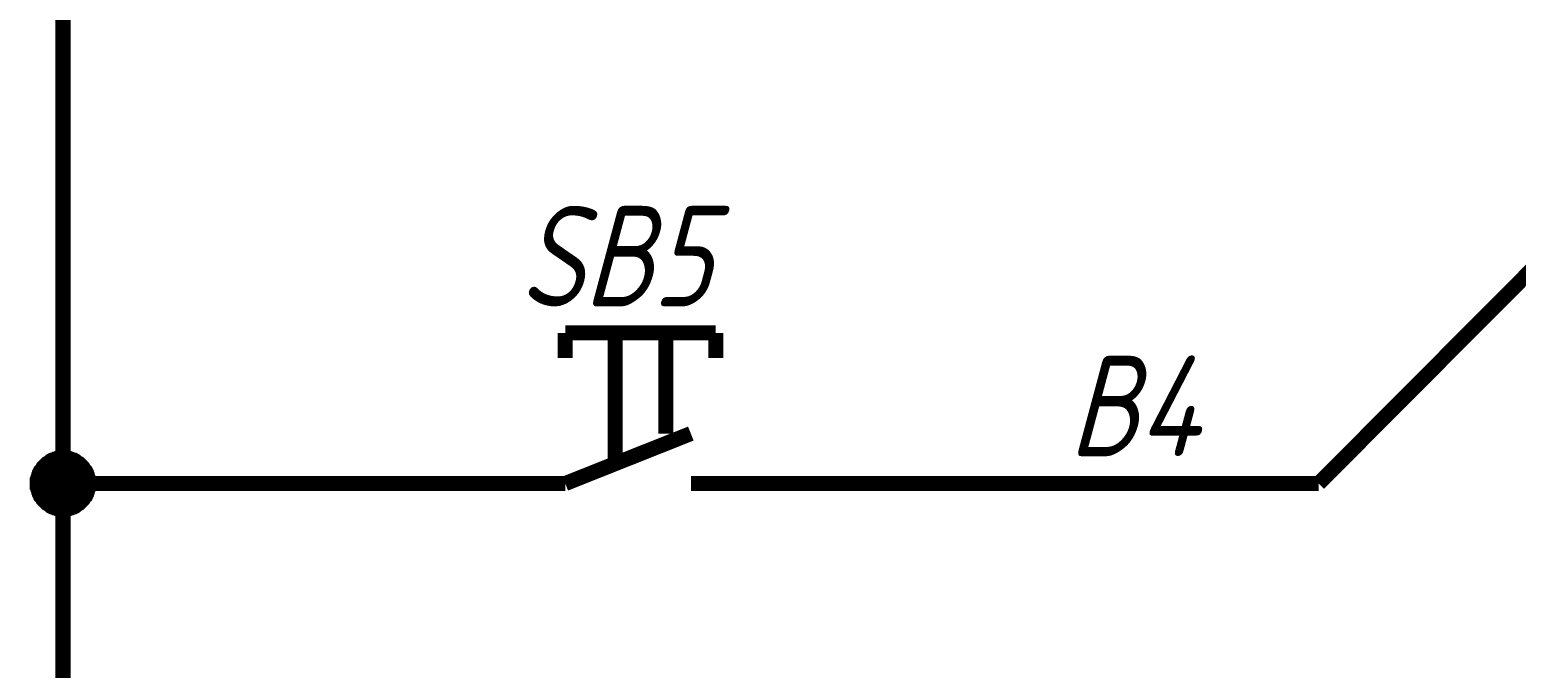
# Model space of a CAD drawing. Extents: x 196 to 1101, y 70 to 664.
# Drawn here: x 446.38 to 475.98, y 420 to 432.71 of the extents above; entities that cross this region are included whole.
import ezdxf

# ---------------------------------------------------------------- set-up
doc = ezdxf.new("R2010")
doc.units = 0
doc.header["$MEASUREMENT"] = 0
doc.layers.add('Sheet', color=255, linetype='CONTINUOUS')
doc.styles.add('GOST type A0', font='', dxfattribs={"oblique": 15, "height": 3.5})
doc.styles.get('GOST type A0').set_extended_font_data('GOST type A')

msp = doc.modelspace()

# ---------------------------------------------------------------- linework, layer by layer
at = {"layer": 'Sheet', "const_width": 0.3}
for points in [[(452.046, 476.18), (447.046, 476.18), (447.046, 461.175), (447.046, 453.672), (447.046, 443.669), (447.046, 433.681), (447.046, 423.677), (447.046, 413.673), (447.046, 401.169), (454.546, 401.169), (454.546, 401.169)], [(472.046, 423.677), (477.03, 428.679)], [(457.046, 426.675), (460.043, 426.675)], [(457.046, 426.675), (457.046, 426.178)], [(458.039, 424.174), (458.039, 426.675)], [(459.049, 424.671), (459.049, 426.675)], [(460.043, 426.675), (460.043, 426.178)], [(457.046, 423.677), (459.546, 424.671)], [(446.533, 423.677), (446.533, 423.708), (446.533, 423.724), (446.533, 423.755), (446.549, 423.786), (446.549, 423.801), (446.564, 423.832), (446.564, 423.848), (446.58, 423.879), (446.58, 423.894), (446.595, 423.926), (446.611, 423.941), (446.626, 423.957), (446.642, 423.988), (446.657, 424.003), (446.673, 424.019), (446.688, 424.034), (446.704, 424.05), (446.719, 424.065), (446.735, 424.081), (446.766, 424.096), (446.782, 424.112), (446.797, 424.127), (446.828, 424.143), (446.844, 424.143), (446.875, 424.159), (446.89, 424.159), (446.921, 424.174), (446.937, 424.174), (446.968, 424.19), (446.999, 424.19), (447.014, 424.19), (447.046, 424.19)], [(446.533, 423.677), (446.533, 423.708), (446.533, 423.724), (446.533, 423.755), (446.549, 423.786), (446.549, 423.801), (446.564, 423.832), (446.564, 423.848), (446.58, 423.879), (446.58, 423.894), (446.595, 423.926), (446.611, 423.941), (446.626, 423.957), (446.642, 423.988), (446.657, 424.003), (446.673, 424.019), (446.688, 424.034), (446.704, 424.05), (446.719, 424.065), (446.735, 424.081), (446.766, 424.096), (446.782, 424.112), (446.797, 424.127), (446.828, 424.143), (446.844, 424.143), (446.875, 424.159), (446.89, 424.159), (446.921, 424.174), (446.937, 424.174), (446.968, 424.19), (446.999, 424.19), (447.014, 424.19), (447.046, 424.19)], [(446.533, 423.677), (446.533, 423.708), (446.533, 423.724), (446.533, 423.755), (446.549, 423.786), (446.549, 423.801), (446.564, 423.832), (446.564, 423.848), (446.58, 423.879), (446.58, 423.894), (446.595, 423.926), (446.611, 423.941), (446.626, 423.957), (446.642, 423.988), (446.657, 424.003), (446.673, 424.019), (446.688, 424.034), (446.704, 424.05), (446.719, 424.065), (446.735, 424.081), (446.766, 424.096), (446.782, 424.112), (446.797, 424.127), (446.828, 424.143), (446.844, 424.143), (446.875, 424.159), (446.89, 424.159), (446.921, 424.174), (446.937, 424.174), (446.968, 424.19), (446.999, 424.19), (447.014, 424.19), (447.046, 424.19)], [(446.533, 423.677), (446.533, 423.708), (446.533, 423.724), (446.533, 423.755), (446.549, 423.786), (446.549, 423.801), (446.564, 423.832), (446.564, 423.848), (446.58, 423.879), (446.58, 423.894), (446.595, 423.926), (446.611, 423.941), (446.626, 423.957), (446.642, 423.988), (446.657, 424.003), (446.673, 424.019), (446.688, 424.034), (446.704, 424.05), (446.719, 424.065), (446.735, 424.081), (446.766, 424.096), (446.782, 424.112), (446.797, 424.127), (446.828, 424.143), (446.844, 424.143), (446.875, 424.159), (446.89, 424.159), (446.921, 424.174), (446.937, 424.174), (446.968, 424.19), (446.999, 424.19), (447.014, 424.19), (447.046, 424.19)], [(446.533, 423.677), (446.533, 423.708), (446.533, 423.724), (446.533, 423.755), (446.549, 423.786), (446.549, 423.801), (446.564, 423.832), (446.564, 423.848), (446.58, 423.879), (446.58, 423.894), (446.595, 423.926), (446.611, 423.941), (446.626, 423.957), (446.642, 423.988), (446.657, 424.003), (446.673, 424.019), (446.688, 424.034), (446.704, 424.05), (446.719, 424.065), (446.735, 424.081), (446.766, 424.096), (446.782, 424.112), (446.797, 424.127), (446.828, 424.143), (446.844, 424.143), (446.875, 424.159), (446.89, 424.159), (446.921, 424.174), (446.937, 424.174), (446.968, 424.19), (446.999, 424.19), (447.014, 424.19), (447.046, 424.19)], [(446.533, 423.677), (446.533, 423.708), (446.533, 423.724), (446.533, 423.755), (446.549, 423.786), (446.549, 423.801), (446.564, 423.832), (446.564, 423.848), (446.58, 423.879), (446.58, 423.894), (446.595, 423.926), (446.611, 423.941), (446.626, 423.957), (446.642, 423.988), (446.657, 424.003), (446.673, 424.019), (446.688, 424.034), (446.704, 424.05), (446.719, 424.065), (446.735, 424.081), (446.766, 424.096), (446.782, 424.112), (446.797, 424.127), (446.828, 424.143), (446.844, 424.143), (446.875, 424.159), (446.89, 424.159), (446.921, 424.174), (446.937, 424.174), (446.968, 424.19), (446.999, 424.19), (447.014, 424.19), (447.046, 424.19)], [(446.533, 423.677), (446.533, 423.708), (446.533, 423.724), (446.533, 423.755), (446.549, 423.786), (446.549, 423.801), (446.564, 423.832), (446.564, 423.848), (446.58, 423.879), (446.58, 423.894), (446.595, 423.926), (446.611, 423.941), (446.626, 423.957), (446.642, 423.988), (446.657, 424.003), (446.673, 424.019), (446.688, 424.034), (446.704, 424.05), (446.719, 424.065), (446.735, 424.081), (446.766, 424.096), (446.782, 424.112), (446.797, 424.127), (446.828, 424.143), (446.844, 424.143), (446.875, 424.159), (446.89, 424.159), (446.921, 424.174), (446.937, 424.174), (446.968, 424.19), (446.999, 424.19), (447.014, 424.19), (447.046, 424.19)], [(446.533, 423.677), (446.533, 423.708), (446.533, 423.724), (446.533, 423.755), (446.549, 423.786), (446.549, 423.801), (446.564, 423.832), (446.564, 423.848), (446.58, 423.879), (446.58, 423.894), (446.595, 423.926), (446.611, 423.941), (446.626, 423.957), (446.642, 423.988), (446.657, 424.003), (446.673, 424.019), (446.688, 424.034), (446.704, 424.05), (446.719, 424.065), (446.735, 424.081), (446.766, 424.096), (446.782, 424.112), (446.797, 424.127), (446.828, 424.143), (446.844, 424.143), (446.875, 424.159), (446.89, 424.159), (446.921, 424.174), (446.937, 424.174), (446.968, 424.19), (446.999, 424.19), (447.014, 424.19), (447.046, 424.19)], [(447.046, 424.19), (447.046, 424.19)], [(447.046, 424.19), (447.077, 424.19), (447.092, 424.19), (447.123, 424.19), (447.154, 424.174), (447.17, 424.174), (447.201, 424.159), (447.216, 424.159), (447.247, 424.143), (447.263, 424.143), (447.294, 424.127), (447.31, 424.112), (447.325, 424.096), (447.356, 424.081), (447.372, 424.065), (447.387, 424.05), (447.403, 424.034), (447.418, 424.019), (447.434, 424.003), (447.449, 423.988), (447.465, 423.957), (447.48, 423.941), (447.496, 423.926), (447.511, 423.894), (447.511, 423.879), (447.527, 423.848), (447.527, 423.832), (447.542, 423.801), (447.542, 423.786), (447.558, 423.755), (447.558, 423.724), (447.558, 423.708), (447.558, 423.677)], [(447.046, 424.19), (447.046, 424.19)], [(447.046, 424.19), (447.077, 424.19), (447.092, 424.19), (447.123, 424.19), (447.154, 424.174), (447.17, 424.174), (447.201, 424.159), (447.216, 424.159), (447.247, 424.143), (447.263, 424.143), (447.294, 424.127), (447.31, 424.112), (447.325, 424.096), (447.356, 424.081), (447.372, 424.065), (447.387, 424.05), (447.403, 424.034), (447.418, 424.019), (447.434, 424.003), (447.449, 423.988), (447.465, 423.957), (447.48, 423.941), (447.496, 423.926), (447.511, 423.894), (447.511, 423.879), (447.527, 423.848), (447.527, 423.832), (447.542, 423.801), (447.542, 423.786), (447.558, 423.755), (447.558, 423.724), (447.558, 423.708), (447.558, 423.677)], [(447.046, 424.19), (447.046, 424.19)], [(447.046, 424.19), (447.077, 424.19), (447.092, 424.19), (447.123, 424.19), (447.154, 424.174), (447.17, 424.174), (447.201, 424.159), (447.216, 424.159), (447.247, 424.143), (447.263, 424.143), (447.294, 424.127), (447.31, 424.112), (447.325, 424.096), (447.356, 424.081), (447.372, 424.065), (447.387, 424.05), (447.403, 424.034), (447.418, 424.019), (447.434, 424.003), (447.449, 423.988), (447.465, 423.957), (447.48, 423.941), (447.496, 423.926), (447.511, 423.894), (447.511, 423.879), (447.527, 423.848), (447.527, 423.832), (447.542, 423.801), (447.542, 423.786), (447.558, 423.755), (447.558, 423.724), (447.558, 423.708), (447.558, 423.677)], [(447.046, 424.19), (447.046, 424.19)], [(447.046, 424.19), (447.077, 424.19), (447.092, 424.19), (447.123, 424.19), (447.154, 424.174), (447.17, 424.174), (447.201, 424.159), (447.216, 424.159), (447.247, 424.143), (447.263, 424.143), (447.294, 424.127), (447.31, 424.112), (447.325, 424.096), (447.356, 424.081), (447.372, 424.065), (447.387, 424.05), (447.403, 424.034), (447.418, 424.019), (447.434, 424.003), (447.449, 423.988), (447.465, 423.957), (447.48, 423.941), (447.496, 423.926), (447.511, 423.894), (447.511, 423.879), (447.527, 423.848), (447.527, 423.832), (447.542, 423.801), (447.542, 423.786), (447.558, 423.755), (447.558, 423.724), (447.558, 423.708), (447.558, 423.677)], [(447.046, 424.19), (447.046, 424.19)], [(447.046, 424.19), (447.077, 424.19), (447.092, 424.19), (447.123, 424.19), (447.154, 424.174), (447.17, 424.174), (447.201, 424.159), (447.216, 424.159), (447.247, 424.143), (447.263, 424.143), (447.294, 424.127), (447.31, 424.112), (447.325, 424.096), (447.356, 424.081), (447.372, 424.065), (447.387, 424.05), (447.403, 424.034), (447.418, 424.019), (447.434, 424.003), (447.449, 423.988), (447.465, 423.957), (447.48, 423.941), (447.496, 423.926), (447.511, 423.894), (447.511, 423.879), (447.527, 423.848), (447.527, 423.832), (447.542, 423.801), (447.542, 423.786), (447.558, 423.755), (447.558, 423.724), (447.558, 423.708), (447.558, 423.677)], [(447.046, 424.19), (447.046, 424.19)], [(447.046, 424.19), (447.077, 424.19), (447.092, 424.19), (447.123, 424.19), (447.154, 424.174), (447.17, 424.174), (447.201, 424.159), (447.216, 424.159), (447.247, 424.143), (447.263, 424.143), (447.294, 424.127), (447.31, 424.112), (447.325, 424.096), (447.356, 424.081), (447.372, 424.065), (447.387, 424.05), (447.403, 424.034), (447.418, 424.019), (447.434, 424.003), (447.449, 423.988), (447.465, 423.957), (447.48, 423.941), (447.496, 423.926), (447.511, 423.894), (447.511, 423.879), (447.527, 423.848), (447.527, 423.832), (447.542, 423.801), (447.542, 423.786), (447.558, 423.755), (447.558, 423.724), (447.558, 423.708), (447.558, 423.677)], [(447.046, 424.19), (447.046, 424.19)], [(447.046, 424.19), (447.077, 424.19), (447.092, 424.19), (447.123, 424.19), (447.154, 424.174), (447.17, 424.174), (447.201, 424.159), (447.216, 424.159), (447.247, 424.143), (447.263, 424.143), (447.294, 424.127), (447.31, 424.112), (447.325, 424.096), (447.356, 424.081), (447.372, 424.065), (447.387, 424.05), (447.403, 424.034), (447.418, 424.019), (447.434, 424.003), (447.449, 423.988), (447.465, 423.957), (447.48, 423.941), (447.496, 423.926), (447.511, 423.894), (447.511, 423.879), (447.527, 423.848), (447.527, 423.832), (447.542, 423.801), (447.542, 423.786), (447.558, 423.755), (447.558, 423.724), (447.558, 423.708), (447.558, 423.677)], [(447.046, 424.19), (447.046, 424.19)], [(447.046, 424.19), (447.077, 424.19), (447.092, 424.19), (447.123, 424.19), (447.154, 424.174), (447.17, 424.174), (447.201, 424.159), (447.216, 424.159), (447.247, 424.143), (447.263, 424.143), (447.294, 424.127), (447.31, 424.112), (447.325, 424.096), (447.356, 424.081), (447.372, 424.065), (447.387, 424.05), (447.403, 424.034), (447.418, 424.019), (447.434, 424.003), (447.449, 423.988), (447.465, 423.957), (447.48, 423.941), (447.496, 423.926), (447.511, 423.894), (447.511, 423.879), (447.527, 423.848), (447.527, 423.832), (447.542, 423.801), (447.542, 423.786), (447.558, 423.755), (447.558, 423.724), (447.558, 423.708), (447.558, 423.677)], [(447.046, 423.164), (447.014, 423.164), (446.999, 423.164), (446.968, 423.164), (446.937, 423.18), (446.921, 423.18), (446.89, 423.195), (446.875, 423.195), (446.844, 423.211), (446.828, 423.211), (446.797, 423.227), (446.782, 423.242), (446.766, 423.258), (446.735, 423.273), (446.719, 423.289), (446.704, 423.304), (446.688, 423.32), (446.673, 423.335), (446.657, 423.351), (446.642, 423.366), (446.626, 423.397), (446.611, 423.413), (446.595, 423.428), (446.58, 423.46), (446.58, 423.475), (446.564, 423.506), (446.564, 423.522), (446.549, 423.553), (446.549, 423.568), (446.533, 423.599), (446.533, 423.63), (446.533, 423.646), (446.533, 423.677)], [(446.533, 423.677), (446.533, 423.677)], [(447.046, 423.164), (447.014, 423.164), (446.999, 423.164), (446.968, 423.164), (446.937, 423.18), (446.921, 423.18), (446.89, 423.195), (446.875, 423.195), (446.844, 423.211), (446.828, 423.211), (446.797, 423.227), (446.782, 423.242), (446.766, 423.258), (446.735, 423.273), (446.719, 423.289), (446.704, 423.304), (446.688, 423.32), (446.673, 423.335), (446.657, 423.351), (446.642, 423.366), (446.626, 423.397), (446.611, 423.413), (446.595, 423.428), (446.58, 423.46), (446.58, 423.475), (446.564, 423.506), (446.564, 423.522), (446.549, 423.553), (446.549, 423.568), (446.533, 423.599), (446.533, 423.63), (446.533, 423.646), (446.533, 423.677)], [(446.533, 423.677), (446.533, 423.677)], [(447.046, 423.164), (447.014, 423.164), (446.999, 423.164), (446.968, 423.164), (446.937, 423.18), (446.921, 423.18), (446.89, 423.195), (446.875, 423.195), (446.844, 423.211), (446.828, 423.211), (446.797, 423.227), (446.782, 423.242), (446.766, 423.258), (446.735, 423.273), (446.719, 423.289), (446.704, 423.304), (446.688, 423.32), (446.673, 423.335), (446.657, 423.351), (446.642, 423.366), (446.626, 423.397), (446.611, 423.413), (446.595, 423.428), (446.58, 423.46), (446.58, 423.475), (446.564, 423.506), (446.564, 423.522), (446.549, 423.553), (446.549, 423.568), (446.533, 423.599), (446.533, 423.63), (446.533, 423.646), (446.533, 423.677)], [(446.533, 423.677), (446.533, 423.677)], [(447.046, 423.164), (447.014, 423.164), (446.999, 423.164), (446.968, 423.164), (446.937, 423.18), (446.921, 423.18), (446.89, 423.195), (446.875, 423.195), (446.844, 423.211), (446.828, 423.211), (446.797, 423.227), (446.782, 423.242), (446.766, 423.258), (446.735, 423.273), (446.719, 423.289), (446.704, 423.304), (446.688, 423.32), (446.673, 423.335), (446.657, 423.351), (446.642, 423.366), (446.626, 423.397), (446.611, 423.413), (446.595, 423.428), (446.58, 423.46), (446.58, 423.475), (446.564, 423.506), (446.564, 423.522), (446.549, 423.553), (446.549, 423.568), (446.533, 423.599), (446.533, 423.63), (446.533, 423.646), (446.533, 423.677)], [(446.533, 423.677), (446.533, 423.677)], [(447.046, 423.164), (447.014, 423.164), (446.999, 423.164), (446.968, 423.164), (446.937, 423.18), (446.921, 423.18), (446.89, 423.195), (446.875, 423.195), (446.844, 423.211), (446.828, 423.211), (446.797, 423.227), (446.782, 423.242), (446.766, 423.258), (446.735, 423.273), (446.719, 423.289), (446.704, 423.304), (446.688, 423.32), (446.673, 423.335), (446.657, 423.351), (446.642, 423.366), (446.626, 423.397), (446.611, 423.413), (446.595, 423.428), (446.58, 423.46), (446.58, 423.475), (446.564, 423.506), (446.564, 423.522), (446.549, 423.553), (446.549, 423.568), (446.533, 423.599), (446.533, 423.63), (446.533, 423.646), (446.533, 423.677)], [(446.533, 423.677), (446.533, 423.677)], [(447.046, 423.164), (447.014, 423.164), (446.999, 423.164), (446.968, 423.164), (446.937, 423.18), (446.921, 423.18), (446.89, 423.195), (446.875, 423.195), (446.844, 423.211), (446.828, 423.211), (446.797, 423.227), (446.782, 423.242), (446.766, 423.258), (446.735, 423.273), (446.719, 423.289), (446.704, 423.304), (446.688, 423.32), (446.673, 423.335), (446.657, 423.351), (446.642, 423.366), (446.626, 423.397), (446.611, 423.413), (446.595, 423.428), (446.58, 423.46), (446.58, 423.475), (446.564, 423.506), (446.564, 423.522), (446.549, 423.553), (446.549, 423.568), (446.533, 423.599), (446.533, 423.63), (446.533, 423.646), (446.533, 423.677)], [(446.533, 423.677), (446.533, 423.677)], [(447.046, 423.164), (447.014, 423.164), (446.999, 423.164), (446.968, 423.164), (446.937, 423.18), (446.921, 423.18), (446.89, 423.195), (446.875, 423.195), (446.844, 423.211), (446.828, 423.211), (446.797, 423.227), (446.782, 423.242), (446.766, 423.258), (446.735, 423.273), (446.719, 423.289), (446.704, 423.304), (446.688, 423.32), (446.673, 423.335), (446.657, 423.351), (446.642, 423.366), (446.626, 423.397), (446.611, 423.413), (446.595, 423.428), (446.58, 423.46), (446.58, 423.475), (446.564, 423.506), (446.564, 423.522), (446.549, 423.553), (446.549, 423.568), (446.533, 423.599), (446.533, 423.63), (446.533, 423.646), (446.533, 423.677)], [(446.533, 423.677), (446.533, 423.677)], [(447.046, 423.164), (447.014, 423.164), (446.999, 423.164), (446.968, 423.164), (446.937, 423.18), (446.921, 423.18), (446.89, 423.195), (446.875, 423.195), (446.844, 423.211), (446.828, 423.211), (446.797, 423.227), (446.782, 423.242), (446.766, 423.258), (446.735, 423.273), (446.719, 423.289), (446.704, 423.304), (446.688, 423.32), (446.673, 423.335), (446.657, 423.351), (446.642, 423.366), (446.626, 423.397), (446.611, 423.413), (446.595, 423.428), (446.58, 423.46), (446.58, 423.475), (446.564, 423.506), (446.564, 423.522), (446.549, 423.553), (446.549, 423.568), (446.533, 423.599), (446.533, 423.63), (446.533, 423.646), (446.533, 423.677)], [(446.533, 423.677), (446.533, 423.677)], [(454.546, 423.677), (447.046, 423.677)], [(447.558, 423.677), (447.558, 423.646), (447.558, 423.63), (447.558, 423.599), (447.542, 423.568), (447.542, 423.553), (447.527, 423.522), (447.527, 423.506), (447.511, 423.475), (447.511, 423.46), (447.496, 423.428), (447.48, 423.413), (447.465, 423.397), (447.449, 423.366), (447.434, 423.351), (447.418, 423.335), (447.403, 423.32), (447.387, 423.304), (447.372, 423.289), (447.356, 423.273), (447.325, 423.258), (447.31, 423.242), (447.294, 423.227), (447.263, 423.211), (447.247, 423.211), (447.216, 423.195), (447.201, 423.195), (447.17, 423.18), (447.154, 423.18), (447.123, 423.164), (447.092, 423.164), (447.077, 423.164), (447.046, 423.164)], [(447.558, 423.677), (447.558, 423.646), (447.558, 423.63), (447.558, 423.599), (447.542, 423.568), (447.542, 423.553), (447.527, 423.522), (447.527, 423.506), (447.511, 423.475), (447.511, 423.46), (447.496, 423.428), (447.48, 423.413), (447.465, 423.397), (447.449, 423.366), (447.434, 423.351), (447.418, 423.335), (447.403, 423.32), (447.387, 423.304), (447.372, 423.289), (447.356, 423.273), (447.325, 423.258), (447.31, 423.242), (447.294, 423.227), (447.263, 423.211), (447.247, 423.211), (447.216, 423.195), (447.201, 423.195), (447.17, 423.18), (447.154, 423.18), (447.123, 423.164), (447.092, 423.164), (447.077, 423.164), (447.046, 423.164)], [(447.558, 423.677), (447.558, 423.646), (447.558, 423.63), (447.558, 423.599), (447.542, 423.568), (447.542, 423.553), (447.527, 423.522), (447.527, 423.506), (447.511, 423.475), (447.511, 423.46), (447.496, 423.428), (447.48, 423.413), (447.465, 423.397), (447.449, 423.366), (447.434, 423.351), (447.418, 423.335), (447.403, 423.32), (447.387, 423.304), (447.372, 423.289), (447.356, 423.273), (447.325, 423.258), (447.31, 423.242), (447.294, 423.227), (447.263, 423.211), (447.247, 423.211), (447.216, 423.195), (447.201, 423.195), (447.17, 423.18), (447.154, 423.18), (447.123, 423.164), (447.092, 423.164), (447.077, 423.164), (447.046, 423.164)], [(447.558, 423.677), (447.558, 423.646), (447.558, 423.63), (447.558, 423.599), (447.542, 423.568), (447.542, 423.553), (447.527, 423.522), (447.527, 423.506), (447.511, 423.475), (447.511, 423.46), (447.496, 423.428), (447.48, 423.413), (447.465, 423.397), (447.449, 423.366), (447.434, 423.351), (447.418, 423.335), (447.403, 423.32), (447.387, 423.304), (447.372, 423.289), (447.356, 423.273), (447.325, 423.258), (447.31, 423.242), (447.294, 423.227), (447.263, 423.211), (447.247, 423.211), (447.216, 423.195), (447.201, 423.195), (447.17, 423.18), (447.154, 423.18), (447.123, 423.164), (447.092, 423.164), (447.077, 423.164), (447.046, 423.164)], [(447.558, 423.677), (447.558, 423.646), (447.558, 423.63), (447.558, 423.599), (447.542, 423.568), (447.542, 423.553), (447.527, 423.522), (447.527, 423.506), (447.511, 423.475), (447.511, 423.46), (447.496, 423.428), (447.48, 423.413), (447.465, 423.397), (447.449, 423.366), (447.434, 423.351), (447.418, 423.335), (447.403, 423.32), (447.387, 423.304), (447.372, 423.289), (447.356, 423.273), (447.325, 423.258), (447.31, 423.242), (447.294, 423.227), (447.263, 423.211), (447.247, 423.211), (447.216, 423.195), (447.201, 423.195), (447.17, 423.18), (447.154, 423.18), (447.123, 423.164), (447.092, 423.164), (447.077, 423.164), (447.046, 423.164)], [(447.558, 423.677), (447.558, 423.646), (447.558, 423.63), (447.558, 423.599), (447.542, 423.568), (447.542, 423.553), (447.527, 423.522), (447.527, 423.506), (447.511, 423.475), (447.511, 423.46), (447.496, 423.428), (447.48, 423.413), (447.465, 423.397), (447.449, 423.366), (447.434, 423.351), (447.418, 423.335), (447.403, 423.32), (447.387, 423.304), (447.372, 423.289), (447.356, 423.273), (447.325, 423.258), (447.31, 423.242), (447.294, 423.227), (447.263, 423.211), (447.247, 423.211), (447.216, 423.195), (447.201, 423.195), (447.17, 423.18), (447.154, 423.18), (447.123, 423.164), (447.092, 423.164), (447.077, 423.164), (447.046, 423.164)], [(447.558, 423.677), (447.558, 423.646), (447.558, 423.63), (447.558, 423.599), (447.542, 423.568), (447.542, 423.553), (447.527, 423.522), (447.527, 423.506), (447.511, 423.475), (447.511, 423.46), (447.496, 423.428), (447.48, 423.413), (447.465, 423.397), (447.449, 423.366), (447.434, 423.351), (447.418, 423.335), (447.403, 423.32), (447.387, 423.304), (447.372, 423.289), (447.356, 423.273), (447.325, 423.258), (447.31, 423.242), (447.294, 423.227), (447.263, 423.211), (447.247, 423.211), (447.216, 423.195), (447.201, 423.195), (447.17, 423.18), (447.154, 423.18), (447.123, 423.164), (447.092, 423.164), (447.077, 423.164), (447.046, 423.164)], [(447.558, 423.677), (447.558, 423.646), (447.558, 423.63), (447.558, 423.599), (447.542, 423.568), (447.542, 423.553), (447.527, 423.522), (447.527, 423.506), (447.511, 423.475), (447.511, 423.46), (447.496, 423.428), (447.48, 423.413), (447.465, 423.397), (447.449, 423.366), (447.434, 423.351), (447.418, 423.335), (447.403, 423.32), (447.387, 423.304), (447.372, 423.289), (447.356, 423.273), (447.325, 423.258), (447.31, 423.242), (447.294, 423.227), (447.263, 423.211), (447.247, 423.211), (447.216, 423.195), (447.201, 423.195), (447.17, 423.18), (447.154, 423.18), (447.123, 423.164), (447.092, 423.164), (447.077, 423.164), (447.046, 423.164)], [(447.558, 423.677), (447.558, 423.677), (447.558, 423.677), (447.558, 423.677), (447.558, 423.677), (447.558, 423.677), (447.558, 423.677), (447.558, 423.677), (447.558, 423.677), (447.558, 423.677), (447.558, 423.677), (447.558, 423.677), (447.558, 423.677), (447.558, 423.677), (447.558, 423.677), (447.558, 423.677), (447.558, 423.677), (447.558, 423.677), (447.558, 423.677), (447.558, 423.677), (447.558, 423.677), (447.558, 423.677), (447.558, 423.677), (447.558, 423.677), (447.558, 423.677), (447.558, 423.677), (447.558, 423.677), (447.558, 423.677), (447.558, 423.677), (447.558, 423.677), (447.558, 423.677), (447.558, 423.677), (447.558, 423.677)], [(447.558, 423.677), (447.558, 423.677)], [(447.558, 423.677), (447.558, 423.677), (447.558, 423.677), (447.558, 423.677), (447.558, 423.677), (447.558, 423.677), (447.558, 423.677), (447.558, 423.677), (447.558, 423.677), (447.558, 423.677), (447.558, 423.677), (447.558, 423.677), (447.558, 423.677), (447.558, 423.677), (447.558, 423.677), (447.558, 423.677), (447.558, 423.677), (447.558, 423.677), (447.558, 423.677), (447.558, 423.677), (447.558, 423.677), (447.558, 423.677), (447.558, 423.677), (447.558, 423.677), (447.558, 423.677), (447.558, 423.677), (447.558, 423.677), (447.558, 423.677), (447.558, 423.677), (447.558, 423.677), (447.558, 423.677), (447.558, 423.677), (447.558, 423.677)], [(447.558, 423.677), (447.558, 423.677)], [(447.558, 423.677), (447.558, 423.677), (447.558, 423.677), (447.558, 423.677), (447.558, 423.677), (447.558, 423.677), (447.558, 423.677), (447.558, 423.677), (447.558, 423.677), (447.558, 423.677), (447.558, 423.677), (447.558, 423.677), (447.558, 423.677), (447.558, 423.677), (447.558, 423.677), (447.558, 423.677), (447.558, 423.677), (447.558, 423.677), (447.558, 423.677), (447.558, 423.677), (447.558, 423.677), (447.558, 423.677), (447.558, 423.677), (447.558, 423.677), (447.558, 423.677), (447.558, 423.677), (447.558, 423.677), (447.558, 423.677), (447.558, 423.677), (447.558, 423.677), (447.558, 423.677), (447.558, 423.677), (447.558, 423.677)], [(447.558, 423.677), (447.558, 423.677)], [(447.558, 423.677), (447.558, 423.677), (447.558, 423.677), (447.558, 423.677), (447.558, 423.677), (447.558, 423.677), (447.558, 423.677), (447.558, 423.677), (447.558, 423.677), (447.558, 423.677), (447.558, 423.677), (447.558, 423.677), (447.558, 423.677), (447.558, 423.677), (447.558, 423.677), (447.558, 423.677), (447.558, 423.677), (447.558, 423.677), (447.558, 423.677), (447.558, 423.677), (447.558, 423.677), (447.558, 423.677), (447.558, 423.677), (447.558, 423.677), (447.558, 423.677), (447.558, 423.677), (447.558, 423.677), (447.558, 423.677), (447.558, 423.677), (447.558, 423.677), (447.558, 423.677), (447.558, 423.677), (447.558, 423.677)], [(447.558, 423.677), (447.558, 423.677)], [(447.558, 423.677), (447.558, 423.677), (447.558, 423.677), (447.558, 423.677), (447.558, 423.677), (447.558, 423.677), (447.558, 423.677), (447.558, 423.677), (447.558, 423.677), (447.558, 423.677), (447.558, 423.677), (447.558, 423.677), (447.558, 423.677), (447.558, 423.677), (447.558, 423.677), (447.558, 423.677), (447.558, 423.677), (447.558, 423.677), (447.558, 423.677), (447.558, 423.677), (447.558, 423.677), (447.558, 423.677), (447.558, 423.677), (447.558, 423.677), (447.558, 423.677), (447.558, 423.677), (447.558, 423.677), (447.558, 423.677), (447.558, 423.677), (447.558, 423.677), (447.558, 423.677), (447.558, 423.677), (447.558, 423.677)], [(447.558, 423.677), (447.558, 423.677)], [(447.558, 423.677), (447.558, 423.677), (447.558, 423.677), (447.558, 423.677), (447.558, 423.677), (447.558, 423.677), (447.558, 423.677), (447.558, 423.677), (447.558, 423.677), (447.558, 423.677), (447.558, 423.677), (447.558, 423.677), (447.558, 423.677), (447.558, 423.677), (447.558, 423.677), (447.558, 423.677), (447.558, 423.677), (447.558, 423.677), (447.558, 423.677), (447.558, 423.677), (447.558, 423.677), (447.558, 423.677), (447.558, 423.677), (447.558, 423.677), (447.558, 423.677), (447.558, 423.677), (447.558, 423.677), (447.558, 423.677), (447.558, 423.677), (447.558, 423.677), (447.558, 423.677), (447.558, 423.677), (447.558, 423.677)], [(447.558, 423.677), (447.558, 423.677)], [(447.558, 423.677), (447.558, 423.677), (447.558, 423.677), (447.558, 423.677), (447.558, 423.677), (447.558, 423.677), (447.558, 423.677), (447.558, 423.677), (447.558, 423.677), (447.558, 423.677), (447.558, 423.677), (447.558, 423.677), (447.558, 423.677), (447.558, 423.677), (447.558, 423.677), (447.558, 423.677), (447.558, 423.677), (447.558, 423.677), (447.558, 423.677), (447.558, 423.677), (447.558, 423.677), (447.558, 423.677), (447.558, 423.677), (447.558, 423.677), (447.558, 423.677), (447.558, 423.677), (447.558, 423.677), (447.558, 423.677), (447.558, 423.677), (447.558, 423.677), (447.558, 423.677), (447.558, 423.677), (447.558, 423.677)], [(447.558, 423.677), (447.558, 423.677)], [(447.558, 423.677), (447.558, 423.677), (447.558, 423.677), (447.558, 423.677), (447.558, 423.677), (447.558, 423.677), (447.558, 423.677), (447.558, 423.677), (447.558, 423.677), (447.558, 423.677), (447.558, 423.677), (447.558, 423.677), (447.558, 423.677), (447.558, 423.677), (447.558, 423.677), (447.558, 423.677), (447.558, 423.677), (447.558, 423.677), (447.558, 423.677), (447.558, 423.677), (447.558, 423.677), (447.558, 423.677), (447.558, 423.677), (447.558, 423.677), (447.558, 423.677), (447.558, 423.677), (447.558, 423.677), (447.558, 423.677), (447.558, 423.677), (447.558, 423.677), (447.558, 423.677), (447.558, 423.677), (447.558, 423.677)], [(447.558, 423.677), (447.558, 423.677)], [(457.046, 423.677), (454.546, 423.677)], [(459.546, 423.677), (462.046, 423.677)], [(462.046, 423.677), (472.046, 423.677)]]:
    msp.add_lwpolyline(points, dxfattribs=at)
at = {"layer": 'Sheet', "const_width": 0.508}
msp.add_lwpolyline([(446.682, 423.683, 1), (447.19, 423.683, 1)], format="xyb", close=True, dxfattribs=at)

# ---------------------------------------------------------------- texts
at = {"layer": 'Sheet', "style": 'GOST type A0', "oblique": 15}
for s, p in [('SB5', (456.129, 427.203)), ('B4', (467.061, 424.221))]:
    msp.add_text(s, height=2, dxfattribs=at).set_placement(p)

doc.saveas('drawing.dxf')
